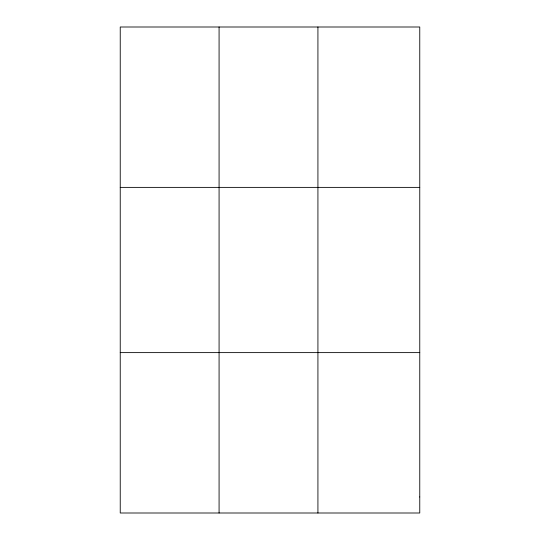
<?xml version="1.0" encoding="UTF-8"?>
<svg xmlns="http://www.w3.org/2000/svg" width="540" height="540" viewBox="0 0 540 540"><rect width="100%" height="100%" fill="white"/><g stroke="black" fill="none" stroke-linecap="round" stroke-linejoin="round"><path stroke-width="0.81" d="M219.078 513L219.078 27M317.925 513L317.925 27M120.238 187.38L419.762 187.38M120.238 352.62L419.762 352.62M419.762 496.962L419.762 513L120.238 513L120.238 27L419.762 27L419.762 496.962"/></g></svg>
